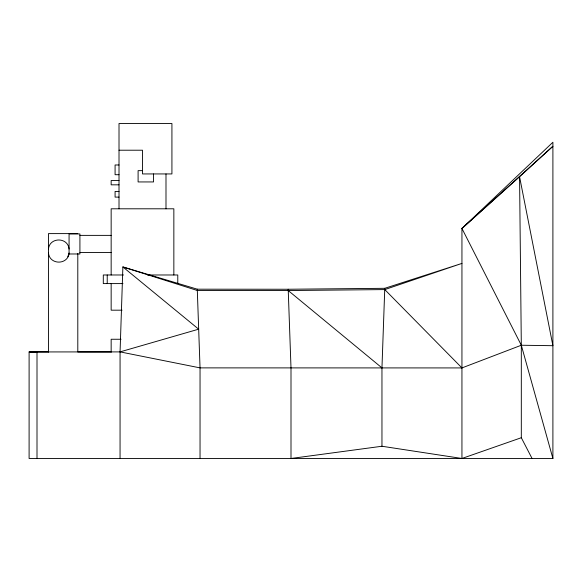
<?xml version="1.0" encoding="UTF-8"?>
<svg xmlns="http://www.w3.org/2000/svg" width="582" height="582" viewBox="0 0 582 582"><rect width="100%" height="100%" fill="white"/><g stroke="black" fill="none" stroke-linecap="round" stroke-linejoin="round"><path stroke-width="0.87" d="M37.001 458.478L37.008 351.914L29.107 351.943L48.473 351.943M69.069 253.978L69.069 233.949L79.916 233.949L79.916 253.978L69.069 253.978C66.799 265.297 49.572 264.635 48.466 253.032M120.059 458.478L120.067 351.884L122.875 266.942L197.269 289.189L288.206 289.247L384.775 288.308L461.948 263.406L384.775 289.589L288.206 290.534L197.269 290.469L122.875 266.942L198.658 329.179L120.067 351.884L200.041 367.882L461.948 367.926L521.312 345.235L552.9 345.701L519.566 176.761L552.9 146.271L461.948 228.45L461.941 458.478L381.959 446.248L291 458.478L291 367.882L288.206 289.247M381.959 446.248L381.959 367.882L384.775 288.308M48.466 249.052C49.543 236.969 67.992 236.969 69.069 249.052M67.825 256.778L69.069 253.032M552.9 458.478L521.312 345.235L461.941 228.457L552.9 142.255L552.9 458.478L29.1 458.478L29.107 351.943L120.132 351.899M461.941 228.457L519.566 176.761L521.312 345.235L521.312 437.722L532.057 458.478M461.941 458.478L521.312 437.722M119.012 150.214L142.503 150.214L142.503 173.938L171.923 173.938L171.923 123.522L119.012 123.522L119.012 208.8M119.012 164.982L115.083 164.982L115.083 174.709L119.012 174.709M142.503 170.642L138.101 170.642L138.101 181.94L153.539 181.94L153.539 173.938M119.012 180.522L111.155 180.522L111.155 184.829L119.012 184.829M119.012 191.434L115.083 191.434L115.083 197.109L119.012 197.109M77.799 233.615L48.459 233.608L48.473 351.979M79.916 235.375L111.155 235.375M79.916 252.552L111.155 252.552M123.508 274.98L103.298 274.98L103.298 283.594L122.962 283.594M147.501 274.98L177.779 274.98L177.779 283.594M122.053 310.184L111.155 310.184L111.155 283.594M121.027 339.255L111.155 339.255L111.155 351.899M111.402 351.965L77.806 351.972L77.799 253.483M288.206 290.534L381.959 367.882M384.775 289.589L461.948 367.926M200.041 458.478L200.041 367.882L197.269 289.189M173.851 274.98L173.851 208.8L111.155 208.8L111.155 274.98M165.994 173.938L165.994 208.8M107.226 274.98L107.226 283.594"/></g></svg>
